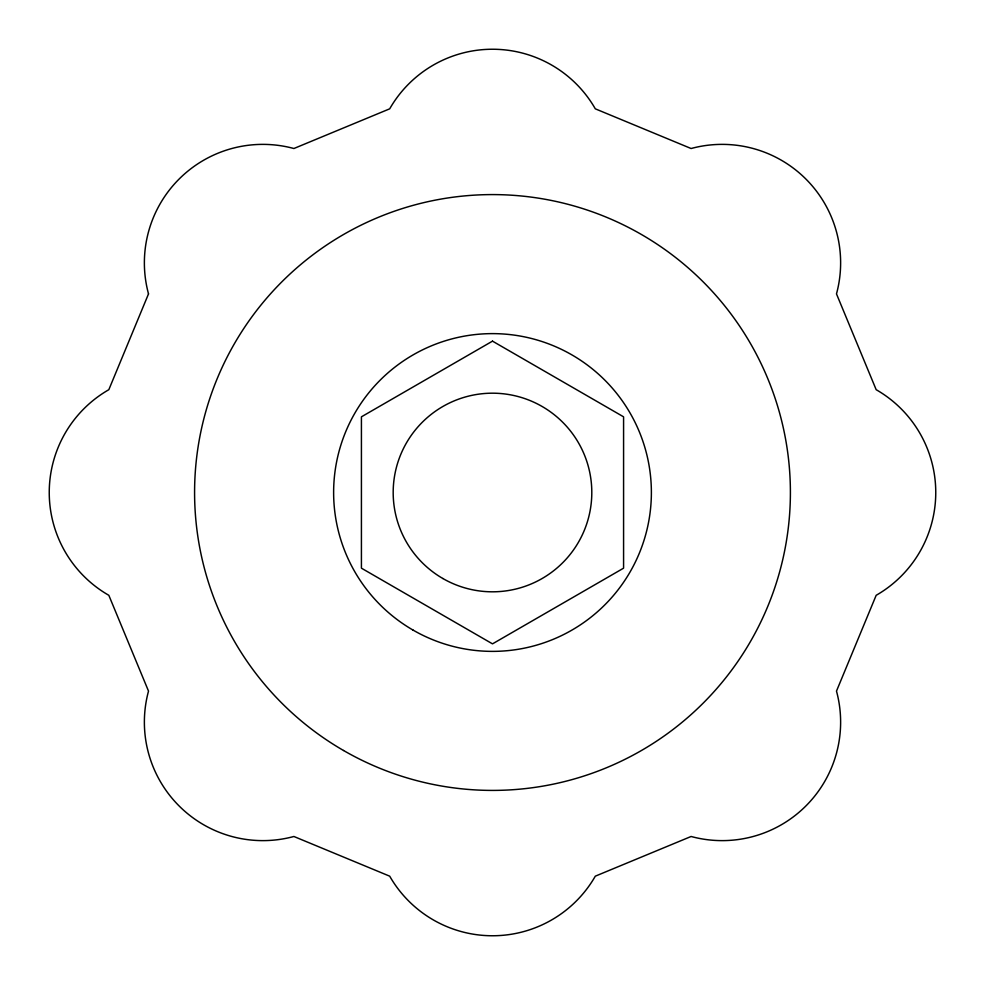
<?xml version="1.0" encoding="UTF-8"?>
<svg xmlns="http://www.w3.org/2000/svg" width="985" height="985" viewBox="0 0 985 985"><rect width="100%" height="100%" fill="white"/><g stroke="black" fill="none" stroke-linecap="round" stroke-linejoin="round"><path stroke-width="1.48" d="M148.513 293.899L108.83 389.691A118.483 118.483 0 0 0 108.83 595.309L148.513 691.101A118.483 118.483 0 0 0 293.899 836.487L389.691 876.17A118.483 118.483 0 0 0 595.309 876.17L691.101 836.487A118.483 118.483 0 0 0 836.487 691.101L876.17 595.309A118.483 118.483 0 0 0 876.17 389.691L836.487 293.899A118.483 118.483 0 0 0 691.101 148.513L595.309 108.83A118.483 118.483 0 0 0 389.691 108.83L293.899 148.513A118.483 118.483 0 0 0 148.513 293.899M492.5 341.142L361.421 416.827L361.421 568.173L492.5 643.858L623.579 568.173L623.579 416.827L492.5 341.142M442.844 578.503A99.3 99.3 0 0 0 591.8 492.5A99.3 99.3 0 0 0 442.844 406.497A99.3 99.3 0 0 0 442.844 578.503M413.06 630.092A158.88 158.88 0 0 0 651.38 492.5A158.88 158.88 0 0 0 413.06 354.908A158.88 158.88 0 0 0 413.06 630.092M343.543 750.496A297.901 297.901 0 0 0 790.401 492.5A297.901 297.901 0 0 0 343.543 234.504A297.901 297.901 0 0 0 343.543 750.496"/></g></svg>
